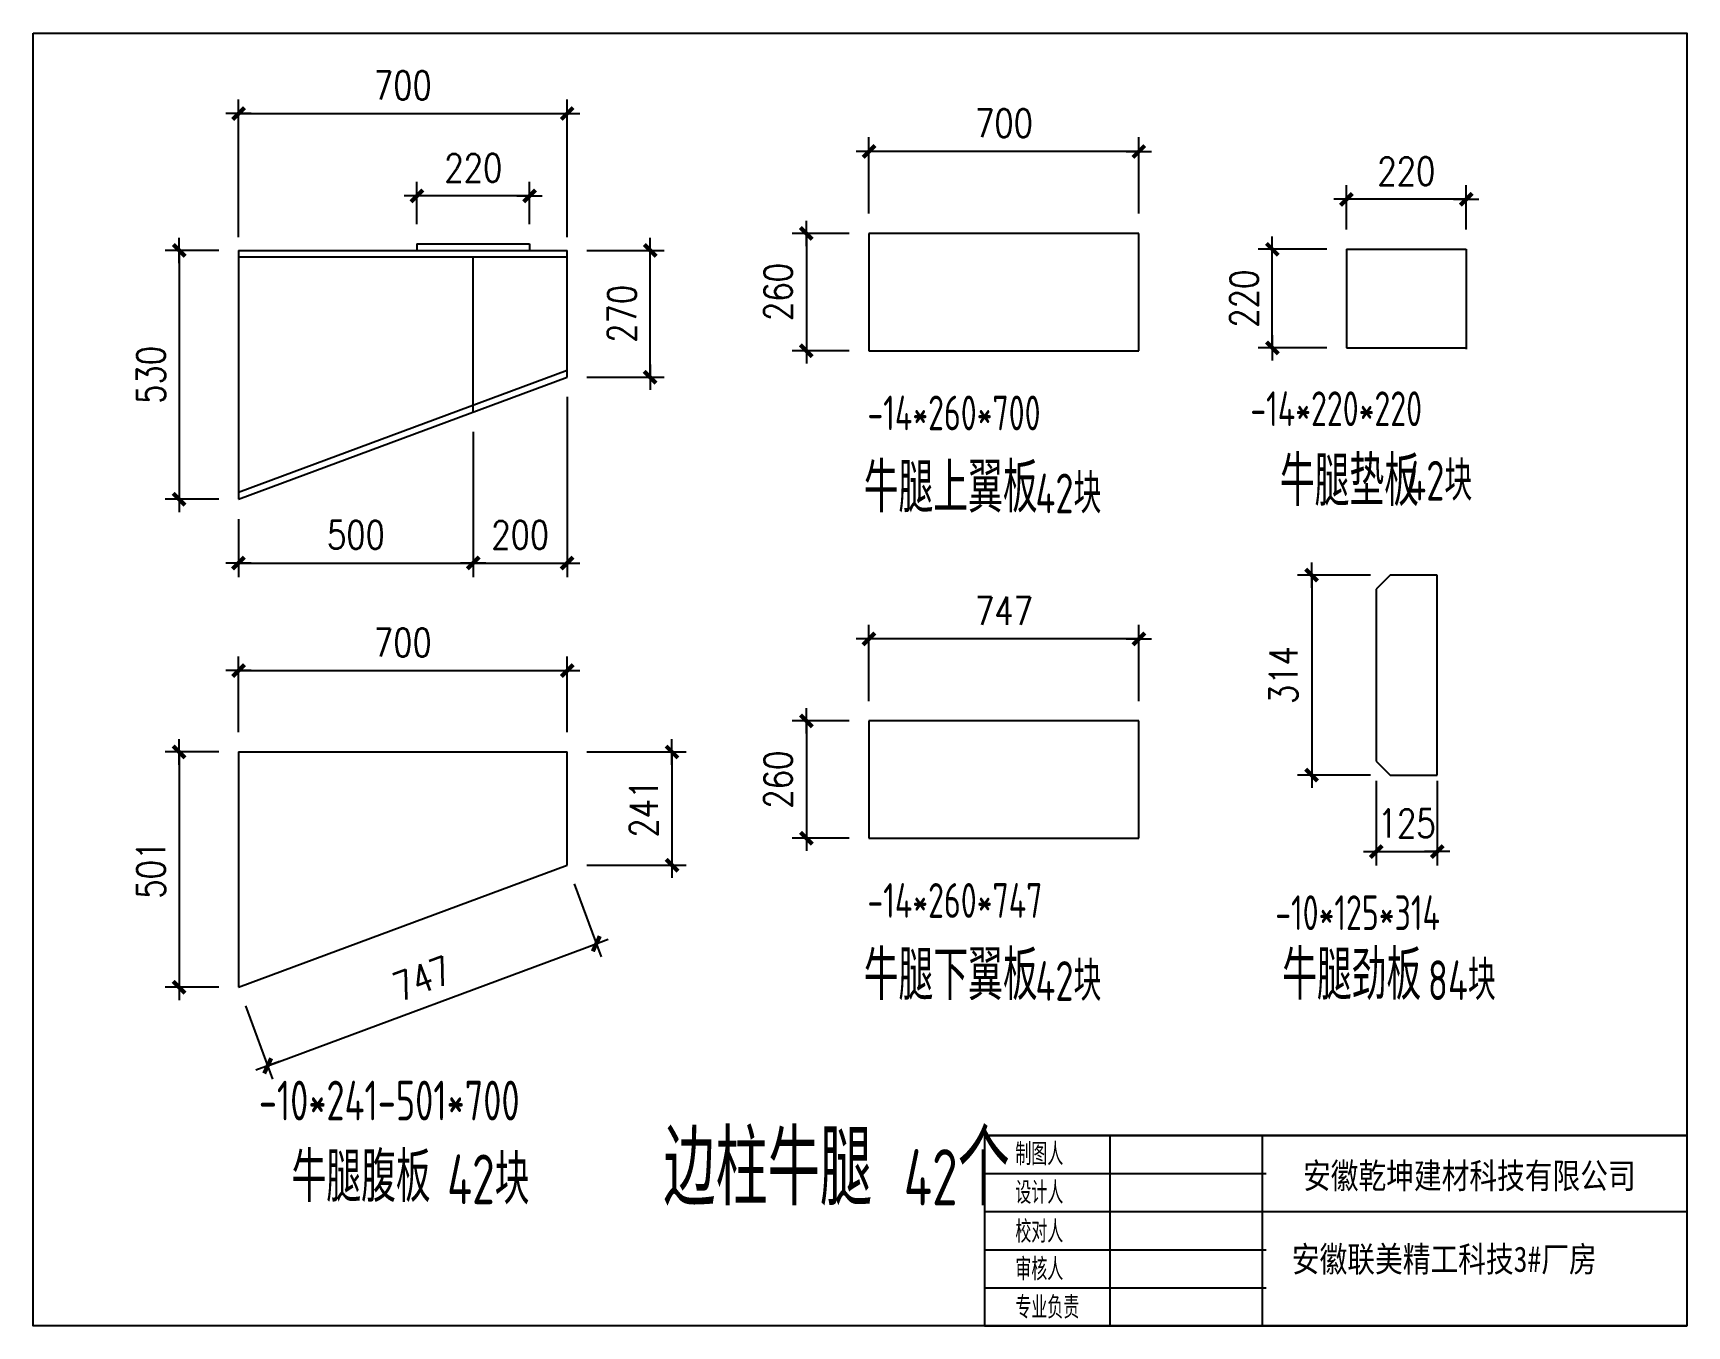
# Model space of a CAD drawing. Header units: millimetres. Extents: x 1471994 to 4527627, y -5186613 to -1927582.
# Drawn here: x 1489274 to 1492797, y -1967668 to -1964915 of the extents above; entities that cross this region are included whole.
import ezdxf

# ---------------------------------------------------------------- set-up
doc = ezdxf.new("R2010")
doc.units = ezdxf.units.MM
doc.header["$LTSCALE"] = 1000
doc.header["$PDMODE"] = 34
doc.styles.add('DIM_FONT', font='simplex.shx', dxfattribs={"width": 0.8, "bigfont": 'hztxt.shx'})
doc.styles.get("Standard").update_dxf_attribs({"font": 'txt', "bigfont": 'gbcbig.shx'})
doc.styles.add('TSSD_Rein', font='Tssdeng.shx', dxfattribs={"width": 0.7, "bigfont": 'hztxt.shx'})
doc.styles.add('图框', font='')
doc.styles.get('图框').set_extended_font_data('SimSun')
doc.dimstyles.new('WGH(1)', dxfattribs={"dimscale": 1.2, "dimtxt": 100, "dimasz": 0.5, "dimexe": 75, "dimexo": 75, "dimgap": 75, "dimtad": 1, "dimdec": 0, "dimzin": 0, "dimdsep": 46, "dimtxsty": 'DIM_FONT', "dimblk1": '_DIMX', "dimblk2": '_DIMX', "dimsah": 1, "dimcen": 0.09, "dimclrd": 3, "dimclre": 3, "dimclrt": 7, "dimadec": 0, "dimazin": 0, "dimtfac": 1, "dimtdec": 0, "dimtix": 1, "dimtmove": 2, "dimatfit": 3, "dimldrblk": '_DIMX', "dimfxl": 1, "dimtolj": 1, "dimtzin": 0, "dimarcsym": 0})

# ---------------------------------------------------------------- blocks, each defined once
blk = doc.blocks.new('_DIMX')
blk.add_line((-150, 0), (150, 0))
at = {"const_width": 50}
blk.add_lwpolyline([(-70, -70), (70, 70)], dxfattribs=at)
blk = doc.blocks.new('*D347')
at = {"color": 3, "lineweight": -2}
for p, q in [((1490211.8, -1965764.1), (1490211.8, -1966073.5)), ((1489711.8, -1965949.8), (1489711.8, -1966073.5)), ((1489711.9, -1966043.5), (1490211.6, -1966043.5))]:
    blk.add_line(p, q, dxfattribs=at)
at = {"layer": 'Defpoints', "color": 0}
for p in [(1490211.8, -1965722.1), (1489711.8, -1965907.8), (1490211.8, -1966043.5)]:
    blk.add_point(p, dxfattribs=at)
at = {"color": 3, "lineweight": -2, "xscale": 0.18, "yscale": 0.18, "zscale": 0.18, "rotation": 180}
blk.add_blockref('_DIMX', (1489711.8, -1966043.5), dxfattribs=at)
at = {"color": 3, "lineweight": -2, "xscale": 0.18, "yscale": 0.18, "zscale": 0.18}
blk.add_blockref('_DIMX', (1490211.8, -1966043.5), dxfattribs=at)
at = {"color": 7, "insert": (1489961.8, -1965983.5), "char_height": 60, "attachment_point": 5, "style": 'DIM_FONT'}
blk.add_mtext('\\A1;500', dxfattribs=at)
blk = doc.blocks.new('*D348')
at = {"color": 3, "lineweight": -2}
for p, q in [((1490411.8, -1965689.8), (1490411.8, -1966073.5)), ((1490211.8, -1965764.1), (1490211.8, -1966073.5)), ((1490211.9, -1966043.5), (1490411.6, -1966043.5))]:
    blk.add_line(p, q, dxfattribs=at)
at = {"layer": 'Defpoints', "color": 0}
for p in [(1490411.8, -1965647.8), (1490211.8, -1965722.1), (1490411.8, -1966043.5)]:
    blk.add_point(p, dxfattribs=at)
at = {"color": 3, "lineweight": -2, "xscale": 0.18, "yscale": 0.18, "zscale": 0.18, "rotation": 180}
blk.add_blockref('_DIMX', (1490211.8, -1966043.5), dxfattribs=at)
at = {"color": 3, "lineweight": -2, "xscale": 0.18, "yscale": 0.18, "zscale": 0.18}
blk.add_blockref('_DIMX', (1490411.8, -1966043.5), dxfattribs=at)
at = {"color": 7, "insert": (1490311.8, -1965983.5), "char_height": 60, "attachment_point": 5, "style": 'DIM_FONT'}
blk.add_mtext('\\A1;200', dxfattribs=at)
blk = doc.blocks.new('*D349')
at = {"color": 3, "lineweight": -2}
for p, q in [((1489669.8, -1965377.8), (1489555.3, -1965377.8)), ((1489585.3, -1965378), (1489585.3, -1965907.7)), ((1489669.8, -1965907.8), (1489555.3, -1965907.8))]:
    blk.add_line(p, q, dxfattribs=at)
at = {"layer": 'Defpoints', "color": 0}
for p in [(1489711.8, -1965377.8), (1489585.3, -1965907.8), (1489711.8, -1965907.8)]:
    blk.add_point(p, dxfattribs=at)
at = {"color": 3, "lineweight": -2, "xscale": 0.18, "yscale": 0.18, "zscale": 0.18}
for p, rotation in [((1489585.3, -1965377.8), 90), ((1489585.3, -1965907.8), 270)]:
    blk.add_blockref('_DIMX', p, dxfattribs=dict(at, rotation=rotation))
at = {"color": 7, "insert": (1489525.3, -1965642.8), "char_height": 60, "attachment_point": 5, "rotation": 90, "style": 'DIM_FONT'}
blk.add_mtext('\\A1;530', dxfattribs=at)
blk = doc.blocks.new('*D350')
at = {"color": 3, "lineweight": -2}
for p, q in [((1489711.8, -1965349.8), (1489711.8, -1965056.3)), ((1490411.8, -1965349.8), (1490411.8, -1965056.3)), ((1489711.9, -1965086.3), (1490411.6, -1965086.3))]:
    blk.add_line(p, q, dxfattribs=at)
at = {"layer": 'Defpoints', "color": 0}
for p in [(1490411.8, -1965086.3), (1489711.8, -1965391.8), (1490411.8, -1965391.8)]:
    blk.add_point(p, dxfattribs=at)
at = {"color": 3, "lineweight": -2, "xscale": 0.18, "yscale": 0.18, "zscale": 0.18, "rotation": 180}
blk.add_blockref('_DIMX', (1489711.8, -1965086.3), dxfattribs=at)
at = {"color": 3, "lineweight": -2, "xscale": 0.18, "yscale": 0.18, "zscale": 0.18}
blk.add_blockref('_DIMX', (1490411.8, -1965086.3), dxfattribs=at)
at = {"color": 7, "insert": (1490061.8, -1965026.3), "char_height": 60, "attachment_point": 5, "style": 'DIM_FONT'}
blk.add_mtext('\\A1;700', dxfattribs=at)
blk = doc.blocks.new('*D351')
at = {"color": 3, "lineweight": -2}
for p, q in [((1490091.8, -1965321.8), (1490091.8, -1965231.9)), ((1490331.8, -1965321.8), (1490331.8, -1965231.9)), ((1490331.6, -1965261.9), (1490091.9, -1965261.9))]:
    blk.add_line(p, q, dxfattribs=at)
at = {"layer": 'Defpoints', "color": 0}
for p in [(1490091.8, -1965261.9), (1490091.8, -1965363.8), (1490331.8, -1965363.8)]:
    blk.add_point(p, dxfattribs=at)
at = {"color": 3, "lineweight": -2, "xscale": 0.18, "yscale": 0.18, "zscale": 0.18, "rotation": 180}
blk.add_blockref('_DIMX', (1490091.8, -1965261.9), dxfattribs=at)
at = {"color": 3, "lineweight": -2, "xscale": 0.18, "yscale": 0.18, "zscale": 0.18}
blk.add_blockref('_DIMX', (1490331.8, -1965261.9), dxfattribs=at)
at = {"color": 7, "insert": (1490211.8, -1965201.9), "char_height": 60, "attachment_point": 5, "style": 'DIM_FONT'}
blk.add_mtext('\\A1;220', dxfattribs=at)
blk = doc.blocks.new('*D353')
at = {"color": 3, "lineweight": -2}
for p, q in [((1492029.8, -1965375.4), (1491883.8, -1965375.4)), ((1491913.8, -1965585.2), (1491913.8, -1965375.5)), ((1492029.8, -1965585.4), (1491883.8, -1965585.4))]:
    blk.add_line(p, q, dxfattribs=at)
at = {"layer": 'Defpoints', "color": 0}
for p in [(1491913.8, -1965375.4), (1492071.8, -1965375.4), (1492071.8, -1965585.4)]:
    blk.add_point(p, dxfattribs=at)
at = {"color": 3, "lineweight": -2, "xscale": 0.18, "yscale": 0.18, "zscale": 0.18}
for p, rotation in [((1491913.8, -1965375.4), 90), ((1491913.8, -1965585.4), 270)]:
    blk.add_blockref('_DIMX', p, dxfattribs=dict(at, rotation=rotation))
at = {"color": 7, "insert": (1491853.8, -1965480.4), "char_height": 60, "attachment_point": 5, "rotation": 90, "style": 'DIM_FONT'}
blk.add_mtext('\\A1;220', dxfattribs=at)
blk = doc.blocks.new('*D354')
at = {"color": 3, "lineweight": -2}
for p, q in [((1492071.8, -1965333.4), (1492071.8, -1965239)), ((1492326.9, -1965333.4), (1492326.9, -1965239)), ((1492326.7, -1965269), (1492072, -1965269))]:
    blk.add_line(p, q, dxfattribs=at)
at = {"layer": 'Defpoints', "color": 0}
for p in [(1492071.8, -1965269), (1492071.8, -1965375.4), (1492326.9, -1965375.4)]:
    blk.add_point(p, dxfattribs=at)
at = {"color": 3, "lineweight": -2, "xscale": 0.18, "yscale": 0.18, "zscale": 0.18, "rotation": 180}
blk.add_blockref('_DIMX', (1492071.8, -1965269), dxfattribs=at)
at = {"color": 3, "lineweight": -2, "xscale": 0.18, "yscale": 0.18, "zscale": 0.18}
blk.add_blockref('_DIMX', (1492326.9, -1965269), dxfattribs=at)
at = {"color": 7, "insert": (1492199.3, -1965209), "char_height": 60, "attachment_point": 5, "style": 'DIM_FONT'}
blk.add_mtext('\\A1;220', dxfattribs=at)
blk = doc.blocks.new('*D352')
at = {"color": 3, "lineweight": -2}
for p, q in [((1492123.2, -1966069), (1491967.7, -1966069)), ((1491997.7, -1966069.2), (1491997.7, -1966494.8)), ((1492123.2, -1966495), (1491967.7, -1966495))]:
    blk.add_line(p, q, dxfattribs=at)
at = {"layer": 'Defpoints', "color": 0}
for p in [(1492165.2, -1966069), (1491997.7, -1966495), (1492165.2, -1966495)]:
    blk.add_point(p, dxfattribs=at)
at = {"color": 3, "lineweight": -2, "xscale": 0.18, "yscale": 0.18, "zscale": 0.18}
for p, rotation in [((1491997.7, -1966069), 90), ((1491997.7, -1966495), 270)]:
    blk.add_blockref('_DIMX', p, dxfattribs=dict(at, rotation=rotation))
at = {"color": 7, "insert": (1491937.7, -1966282), "char_height": 60, "attachment_point": 5, "rotation": 90, "style": 'DIM_FONT'}
blk.add_mtext('\\A1;314', dxfattribs=at)
blk = doc.blocks.new('*D355')
at = {"color": 3, "lineweight": -2}
for p, q in [((1492135.2, -1966507), (1492135.2, -1966687.7)), ((1492265.2, -1966507), (1492265.2, -1966687.7)), ((1492135, -1966657.7), (1492134.8, -1966657.7)), ((1492135.2, -1966657.7), (1492265.2, -1966657.7)), ((1492265.4, -1966657.7), (1492265.6, -1966657.7))]:
    blk.add_line(p, q, dxfattribs=at)
at = {"layer": 'Defpoints', "color": 0}
for p in [(1492135.2, -1966465), (1492265.2, -1966465), (1492265.2, -1966657.7)]:
    blk.add_point(p, dxfattribs=at)
at = {"color": 3, "lineweight": -2, "xscale": 0.18, "yscale": 0.18, "zscale": 0.18}
blk.add_blockref('_DIMX', (1492135.2, -1966657.7), dxfattribs=at)
at = {"color": 3, "lineweight": -2, "xscale": 0.18, "yscale": 0.18, "zscale": 0.18, "rotation": 180}
blk.add_blockref('_DIMX', (1492265.2, -1966657.7), dxfattribs=at)
at = {"color": 7, "insert": (1492200.2, -1966597.7), "char_height": 60, "attachment_point": 5, "style": 'DIM_FONT'}
blk.add_mtext('\\A1;125', dxfattribs=at)
blk = doc.blocks.new('*D356')
at = {"color": 3, "lineweight": -2}
for p, q in [((1491054.7, -1965299.5), (1491054.7, -1965137)), ((1491629.7, -1965299.5), (1491629.7, -1965137)), ((1491629.6, -1965167), (1491054.9, -1965167))]:
    blk.add_line(p, q, dxfattribs=at)
at = {"layer": 'Defpoints', "color": 0}
for p in [(1491054.7, -1965167), (1491054.7, -1965341.5), (1491629.7, -1965341.5)]:
    blk.add_point(p, dxfattribs=at)
at = {"color": 3, "lineweight": -2, "xscale": 0.18, "yscale": 0.18, "zscale": 0.18, "rotation": 180}
blk.add_blockref('_DIMX', (1491054.7, -1965167), dxfattribs=at)
at = {"color": 3, "lineweight": -2, "xscale": 0.18, "yscale": 0.18, "zscale": 0.18}
blk.add_blockref('_DIMX', (1491629.7, -1965167), dxfattribs=at)
at = {"color": 7, "insert": (1491342.2, -1965107), "char_height": 60, "attachment_point": 5, "style": 'DIM_FONT'}
blk.add_mtext('\\A1;700', dxfattribs=at)
blk = doc.blocks.new('*D357')
at = {"color": 3, "lineweight": -2}
for p, q in [((1491012.7, -1965341.5), (1490891.3, -1965341.5)), ((1490921.3, -1965341.6), (1490921.3, -1965591.3)), ((1491012.7, -1965591.5), (1490891.3, -1965591.5))]:
    blk.add_line(p, q, dxfattribs=at)
at = {"layer": 'Defpoints', "color": 0}
for p in [(1491054.7, -1965341.5), (1490921.3, -1965591.5), (1491054.7, -1965591.5)]:
    blk.add_point(p, dxfattribs=at)
at = {"color": 3, "lineweight": -2, "xscale": 0.18, "yscale": 0.18, "zscale": 0.18}
for p, rotation in [((1490921.3, -1965341.5), 90), ((1490921.3, -1965591.5), 270)]:
    blk.add_blockref('_DIMX', p, dxfattribs=dict(at, rotation=rotation))
at = {"color": 7, "insert": (1490861.3, -1965466.5), "char_height": 60, "attachment_point": 5, "rotation": 90, "style": 'DIM_FONT'}
blk.add_mtext('\\A1;260', dxfattribs=at)
blk = doc.blocks.new('*D358')
at = {"color": 3, "lineweight": -2}
for p, q in [((1491054.7, -1966337.6), (1491054.7, -1966175.2)), ((1491629.7, -1966337.6), (1491629.7, -1966175.2)), ((1491629.6, -1966205.2), (1491054.9, -1966205.2))]:
    blk.add_line(p, q, dxfattribs=at)
at = {"layer": 'Defpoints', "color": 0}
for p in [(1491054.7, -1966205.2), (1491054.7, -1966379.6), (1491629.7, -1966379.6)]:
    blk.add_point(p, dxfattribs=at)
at = {"color": 3, "lineweight": -2, "xscale": 0.18, "yscale": 0.18, "zscale": 0.18, "rotation": 180}
blk.add_blockref('_DIMX', (1491054.7, -1966205.2), dxfattribs=at)
at = {"color": 3, "lineweight": -2, "xscale": 0.18, "yscale": 0.18, "zscale": 0.18}
blk.add_blockref('_DIMX', (1491629.7, -1966205.2), dxfattribs=at)
at = {"color": 7, "insert": (1491342.2, -1966145.2), "char_height": 60, "attachment_point": 5, "style": 'DIM_FONT'}
blk.add_mtext('\\A1;747', dxfattribs=at)
blk = doc.blocks.new('*D359')
at = {"color": 3, "lineweight": -2}
for p, q in [((1491012.7, -1966379.6), (1490891.3, -1966379.6)), ((1490921.3, -1966379.8), (1490921.3, -1966629.4)), ((1491012.7, -1966629.6), (1490891.3, -1966629.6))]:
    blk.add_line(p, q, dxfattribs=at)
at = {"layer": 'Defpoints', "color": 0}
for p in [(1491054.7, -1966379.6), (1490921.3, -1966629.6), (1491054.7, -1966629.6)]:
    blk.add_point(p, dxfattribs=at)
at = {"color": 3, "lineweight": -2, "xscale": 0.18, "yscale": 0.18, "zscale": 0.18}
for p, rotation in [((1490921.3, -1966379.6), 90), ((1490921.3, -1966629.6), 270)]:
    blk.add_blockref('_DIMX', p, dxfattribs=dict(at, rotation=rotation))
at = {"color": 7, "insert": (1490861.3, -1966504.6), "char_height": 60, "attachment_point": 5, "rotation": 90, "style": 'DIM_FONT'}
blk.add_mtext('\\A1;260', dxfattribs=at)
blk = doc.blocks.new('*D360')
at = {"color": 3, "lineweight": -2}
for p, q in [((1490453.8, -1965377.8), (1490618.7, -1965377.8)), ((1490588.7, -1965647.7), (1490588.7, -1965378)), ((1490453.8, -1965647.8), (1490618.7, -1965647.8))]:
    blk.add_line(p, q, dxfattribs=at)
at = {"layer": 'Defpoints', "color": 0}
for p in [(1490411.8, -1965377.8), (1490588.7, -1965377.8), (1490411.8, -1965647.8)]:
    blk.add_point(p, dxfattribs=at)
at = {"color": 3, "lineweight": -2, "xscale": 0.18, "yscale": 0.18, "zscale": 0.18}
for p, rotation in [((1490588.7, -1965377.8), 90), ((1490588.7, -1965647.8), 270)]:
    blk.add_blockref('_DIMX', p, dxfattribs=dict(at, rotation=rotation))
at = {"color": 7, "insert": (1490528.7, -1965512.8), "char_height": 60, "attachment_point": 5, "rotation": 90, "style": 'DIM_FONT'}
blk.add_mtext('\\A1;270', dxfattribs=at)
blk = doc.blocks.new('*D361')
at = {"color": 3, "lineweight": -2}
for p, q in [((1489669.8, -1966445.8), (1489555.3, -1966445.8)), ((1489585.3, -1966446), (1489585.3, -1966946.7)), ((1489669.8, -1966946.9), (1489555.3, -1966946.9))]:
    blk.add_line(p, q, dxfattribs=at)
at = {"layer": 'Defpoints', "color": 0}
for p in [(1489711.8, -1966445.8), (1489585.3, -1966946.9), (1489711.8, -1966946.9)]:
    blk.add_point(p, dxfattribs=at)
at = {"color": 3, "lineweight": -2, "xscale": 0.18, "yscale": 0.18, "zscale": 0.18}
for p, rotation in [((1489585.3, -1966445.8), 90), ((1489585.3, -1966946.9), 270)]:
    blk.add_blockref('_DIMX', p, dxfattribs=dict(at, rotation=rotation))
at = {"color": 7, "insert": (1489525.3, -1966696.3), "char_height": 60, "attachment_point": 5, "rotation": 90, "style": 'DIM_FONT'}
blk.add_mtext('\\A1;501', dxfattribs=at)
blk = doc.blocks.new('*D362')
at = {"color": 3, "lineweight": -2}
for p, q in [((1490453.8, -1966445.8), (1490665.1, -1966445.8)), ((1490635.1, -1966446), (1490635.1, -1966686.7)), ((1490453.8, -1966686.9), (1490665.1, -1966686.9))]:
    blk.add_line(p, q, dxfattribs=at)
at = {"layer": 'Defpoints', "color": 0}
for p in [(1490411.8, -1966445.8), (1490411.8, -1966686.9), (1490635.1, -1966686.9)]:
    blk.add_point(p, dxfattribs=at)
at = {"color": 3, "lineweight": -2, "xscale": 0.18, "yscale": 0.18, "zscale": 0.18}
for p, rotation in [((1490635.1, -1966445.8), 90), ((1490635.1, -1966686.9), 270)]:
    blk.add_blockref('_DIMX', p, dxfattribs=dict(at, rotation=rotation))
at = {"color": 7, "insert": (1490575.1, -1966566.3), "char_height": 60, "attachment_point": 5, "rotation": 90, "style": 'DIM_FONT'}
blk.add_mtext('\\A1;241', dxfattribs=at)
blk = doc.blocks.new('*D363')
at = {"color": 3, "lineweight": -2}
for p, q in [((1489711.8, -1966403.8), (1489711.8, -1966242.6)), ((1490411.8, -1966403.8), (1490411.8, -1966242.6)), ((1489711.9, -1966272.6), (1490411.6, -1966272.6))]:
    blk.add_line(p, q, dxfattribs=at)
at = {"layer": 'Defpoints', "color": 0}
for p in [(1490411.8, -1966272.6), (1489711.8, -1966445.8), (1490411.8, -1966445.8)]:
    blk.add_point(p, dxfattribs=at)
at = {"color": 3, "lineweight": -2, "xscale": 0.18, "yscale": 0.18, "zscale": 0.18, "rotation": 180}
blk.add_blockref('_DIMX', (1489711.8, -1966272.6), dxfattribs=at)
at = {"color": 3, "lineweight": -2, "xscale": 0.18, "yscale": 0.18, "zscale": 0.18}
blk.add_blockref('_DIMX', (1490411.8, -1966272.6), dxfattribs=at)
at = {"color": 7, "insert": (1490061.8, -1966212.6), "char_height": 60, "attachment_point": 5, "style": 'DIM_FONT'}
blk.add_mtext('\\A1;700', dxfattribs=at)
blk = doc.blocks.new('*D364')
at = {"color": 3, "lineweight": -2}
for p, q in [((1490426.4, -1966726.2), (1490484.3, -1966882.2)), ((1489774, -1967114.1), (1490473.7, -1966854.2)), ((1489726.4, -1966986.2), (1489784.3, -1967142.2))]:
    blk.add_line(p, q, dxfattribs=at)
at = {"layer": 'Defpoints', "color": 0}
for p in [(1490411.8, -1966686.9), (1490473.9, -1966854.1), (1489711.8, -1966946.9)]:
    blk.add_point(p, dxfattribs=at)
at = {"color": 3, "lineweight": -2, "xscale": 0.18, "yscale": 0.18, "zscale": 0.18}
for p, rotation in [((1490473.9, -1966854.1), 20.37643521381964), ((1489773.9, -1967114.1), 200.3764352138197)]:
    blk.add_blockref('_DIMX', p, dxfattribs=dict(at, rotation=rotation))
at = {"color": 7, "insert": (1490103, -1966927.9), "char_height": 60, "attachment_point": 5, "rotation": 20.3764, "style": 'DIM_FONT'}
blk.add_mtext('\\A1;747', dxfattribs=at)

msp = doc.modelspace()

# ---------------------------------------------------------------- linework, layer by layer
for p, q in [((1490091.8, -1965363.8), (1490331.8, -1965363.8)), ((1490091.8, -1965363.8), (1490091.8, -1965377.8)), ((1490331.8, -1965363.8), (1490331.8, -1965377.8)), ((1491054.7, -1965341.5), (1491054.7, -1965591.5)), ((1491629.7, -1965341.5), (1491054.7, -1965341.5)), ((1491629.7, -1965591.5), (1491629.7, -1965341.5)), ((1489711.8, -1965377.8), (1490411.8, -1965377.8)), ((1489711.8, -1965377.8), (1489711.8, -1965907.8)), ((1489711.8, -1965391.8), (1490411.8, -1965391.8)), ((1490211.8, -1965722.1), (1490211.8, -1965391.8)), ((1490411.8, -1965647.8), (1490411.8, -1965377.8)), ((1492071.8, -1965375.4), (1492071.8, -1965585.4)), ((1492071.8, -1965375.4), (1492326.9, -1965375.4)), ((1492326.9, -1965375.4), (1492326.9, -1965587.8)), ((1491054.7, -1965591.5), (1491629.7, -1965591.5)), ((1492071.8, -1965585.4), (1492326.9, -1965585.4)), ((1489711.8, -1965892.9), (1490411.8, -1965632.9)), ((1489711.8, -1965907.8), (1490411.8, -1965647.8)), ((1492165.2, -1966069), (1492135.2, -1966099)), ((1492265.2, -1966069), (1492165.2, -1966069)), ((1492265.2, -1966495), (1492265.2, -1966069)), ((1492135.2, -1966099), (1492135.2, -1966465)), ((1491054.7, -1966379.6), (1491054.7, -1966629.6)), ((1491629.7, -1966379.6), (1491054.7, -1966379.6)), ((1491629.7, -1966629.6), (1491629.7, -1966379.6)), ((1489711.8, -1966445.8), (1490411.8, -1966445.8)), ((1489711.8, -1966445.8), (1489711.8, -1966946.9)), ((1490411.8, -1966686.9), (1490411.8, -1966445.8)), ((1492135.2, -1966465), (1492165.2, -1966495)), ((1492165.2, -1966495), (1492265.2, -1966495)), ((1491054.7, -1966629.6), (1491629.7, -1966629.6)), ((1489711.8, -1966946.9), (1490411.8, -1966686.9)), ((1492797, -1967262.1), (1491300.8, -1967262.1)), ((1491300.8, -1967262.1), (1491300.8, -1967667.9)), ((1491300.8, -1967262.1), (1492797, -1967262.1)), ((1491300.8, -1967262.1), (1491300.8, -1967667.9)), ((1491300.8, -1967262.1), (1492797, -1967262.1)), ((1491567.9, -1967262.1), (1491567.9, -1967667.9)), ((1491567.9, -1967262.1), (1491567.9, -1967667.9)), ((1491576.7, -1967262.1), (1492797, -1967262.1)), ((1491576.7, -1967262.1), (1492797, -1967262.1)), ((1491576.7, -1967262.1), (1492797, -1967262.1)), ((1491576.7, -1967262.1), (1492797, -1967262.1)), ((1491893.2, -1967667.9), (1491893.2, -1967262.1)), ((1492797, -1967262.1), (1492797, -1967667.9)), ((1491300.8, -1967343.2), (1491901, -1967343.2)), ((1491300.8, -1967343.2), (1491901, -1967343.2)), ((1491300.8, -1967424.4), (1492797, -1967424.4)), ((1491300.8, -1967424.4), (1492797, -1967424.4)), ((1491300.8, -1967505.6), (1491901, -1967505.6)), ((1491300.8, -1967505.6), (1491901, -1967505.6)), ((1491300.8, -1967586.7), (1491901, -1967586.7)), ((1491300.8, -1967586.7), (1491901, -1967586.7)), ((1491300.8, -1967667.9), (1491901, -1967667.9)), ((1491300.8, -1967667.9), (1492797, -1967667.9))]:
    msp.add_line(p, q)
msp.add_lwpolyline([(1489274.2, -1964915), (1492797, -1964915), (1492797, -1967667.9), (1489274.2, -1967667.9)], close=True)

# ---------------------------------------------------------------- texts
for s, height, style, width, p in [('牛腿上翼板', 105.84, 'TSSD_Rein', 0.7, (1491043.5, -1965935.9)), ('牛腿垫板', 105.84, 'TSSD_Rein', 0.7, (1491929.9, -1965922)), ('牛腿下翼板', 105.84, 'TSSD_Rein', 0.7, (1491043.5, -1966974.1)), ('牛腿劲板', 105.84, 'TSSD_Rein', 0.7, (1491934.8, -1966973.6)), ('牛腿腹板', 105.84, 'TSSD_Rein', 0.7, (1489824.7, -1967403.8)), ('安徽乾坤建材科技有限公司         ', 54.103, '图框', 0.8, (1491979.4, -1967375.2)), ('安徽乾坤建材科技有限公司         ', 54.103, '图框', 0.8, (1491979.4, -1967375.2))]:
    msp.add_text(s, height=height, dxfattribs=dict(style=style, width=width)).set_placement(p)
at = {"attachment_point": 1, "style": 'TSSD_Rein'}
for s, insert, char_height, width in [('-14*220*220', (1491867.1, -1965677.9), 74.088, 481.952), ('-14*260*700', (1491051.4, -1965686.8), 74.088, 481.952), ('42块', (1492199.3, -1965825.9), 84.67, 550.803), ('42块', (1491409.3, -1965853), 84.67, 550.803), ('-14*260*747', (1491051.4, -1966724.9), 74.088, 481.952), ('-10*125*314', (1491920.1, -1966751), 74.088, 481.952), ('84块', (1492245.3, -1966889.5), 84.67, 550.803), ('42块', (1491409.3, -1966891.1), 84.67, 550.803), ('-10*241-501*700', (1489755.1, -1967145.7), 84.672, 550.803), ('42块', (1490156.1, -1967302.8), 105.84, 688.503)]:
    msp.add_mtext(s, dxfattribs=dict(at, insert=insert, char_height=char_height, width=width))
at = {"insert": (1490616.7, -1967252.7), "char_height": 158.76, "attachment_point": 1, "style": 'TSSD_Rein'}
msp.add_mtext_dynamic_manual_height_columns('边柱牛腿 {\\H0.7559x;42}个', width=1506.743, gutter_width=12.5, heights=[336], dxfattribs=at)
for tag, p in [('制图人', (1491366.5, -1967325.8)), ('制图人', (1491366.5, -1967325.8)), ('设计人', (1491366.5, -1967407.9)), ('设计人', (1491366.5, -1967407.9)), ('校对人', (1491366.5, -1967490.7)), ('校对人', (1491366.5, -1967490.7)), ('审核人', (1491366.5, -1967570.8)), ('审核人', (1491366.5, -1967570.8)), ('专业负责', (1491366.5, -1967652.2)), ('专业负责', (1491366.5, -1967652.2))]:
    msp.add_attdef(tag, p, '', height=47.3)
at = {"style": '图框', "width": 0.8}
msp.add_attdef('安徽联美精工科技3#厂房', (1491955.6, -1967552.8), '宣城市博远顺达', height=54.1, dxfattribs=at)

# ---------------------------------------------------------------- dimensions: what is measured, and where the dimension line sits
for base, p1, p2, picture, middle in [((1490411.8, -1965086.3), (1489711.8, -1965391.8), (1490411.8, -1965391.8), '*D350', (1490061.8, -1965026.3)), ((1490411.8, -1966043.5), (1490211.8, -1965722.1), (1490411.8, -1965647.8), '*D348', (1490311.8, -1965983.5)), ((1490211.8, -1966043.5), (1489711.8, -1965907.8), (1490211.8, -1965722.1), '*D347', (1489961.8, -1965983.5)), ((1490411.8, -1966272.6), (1489711.8, -1966445.8), (1490411.8, -1966445.8), '*D363', (1490061.8, -1966212.6))]:
    dim = msp.add_linear_dim(base=base, p1=p1, p2=p2, dimstyle='WGH(1)', override={"dimtxt": 50, "dimasz": 0.15, "dimexe": 25, "dimexo": 35, "dimgap": 25})
    dim.commit()
    dim.dimension.update_dxf_attribs({"geometry": picture, "text_midpoint": middle})
for base, p1, p2, text, picture, middle in [((1491054.7, -1965167), (1491629.7, -1965341.5), (1491054.7, -1965341.5), '700', '*D356', (1491342.2, -1965107)), ((1490091.8, -1965261.9), (1490331.8, -1965363.8), (1490091.8, -1965363.8), '220', '*D351', (1490211.8, -1965201.9)), ((1492071.8, -1965269), (1492326.9, -1965375.4), (1492071.8, -1965375.4), '220', '*D354', (1492199.3, -1965209)), ((1491054.7, -1966205.2), (1491629.7, -1966379.6), (1491054.7, -1966379.6), '747', '*D358', (1491342.2, -1966145.2)), ((1492265.2, -1966657.7), (1492135.2, -1966465), (1492265.2, -1966465), '125', '*D355', (1492200.2, -1966597.7))]:
    dim = msp.add_linear_dim(base=base, p1=p1, p2=p2, text=text, dimstyle='WGH(1)', override={"dimtxt": 50, "dimasz": 0.15, "dimexe": 25, "dimexo": 35, "dimgap": 25})
    dim.commit()
    dim.dimension.update_dxf_attribs({"geometry": picture, "text_midpoint": middle})
for base, p1, p2, text, picture, middle in [((1490921.3, -1965591.5), (1491054.7, -1965341.5), (1491054.7, -1965591.5), '260', '*D357', (1490861.3, -1965466.5)), ((1491913.8, -1965375.4), (1492071.8, -1965585.4), (1492071.8, -1965375.4), '220', '*D353', (1491853.8, -1965480.4)), ((1491997.7, -1966495), (1492165.2, -1966069), (1492165.2, -1966495), '314', '*D352', (1491937.7, -1966282)), ((1490921.3, -1966629.6), (1491054.7, -1966379.6), (1491054.7, -1966629.6), '260', '*D359', (1490861.3, -1966504.6))]:
    dim = msp.add_linear_dim(base=base, p1=p1, p2=p2, angle=90, text=text, dimstyle='WGH(1)', override={"dimtxt": 50, "dimasz": 0.15, "dimexe": 25, "dimexo": 35, "dimgap": 25})
    dim.commit()
    dim.dimension.update_dxf_attribs({"geometry": picture, "text_midpoint": middle})
for base, p1, p2, picture, middle in [((1489585.3, -1965907.8), (1489711.8, -1965377.8), (1489711.8, -1965907.8), '*D349', (1489525.3, -1965642.8)), ((1490588.7, -1965377.8), (1490411.8, -1965647.8), (1490411.8, -1965377.8), '*D360', (1490528.7, -1965512.8)), ((1489585.3, -1966946.9), (1489711.8, -1966445.8), (1489711.8, -1966946.9), '*D361', (1489525.3, -1966696.3)), ((1490635.1, -1966686.9), (1490411.8, -1966445.8), (1490411.8, -1966686.9), '*D362', (1490575.1, -1966566.3))]:
    dim = msp.add_linear_dim(base=base, p1=p1, p2=p2, angle=90, dimstyle='WGH(1)', override={"dimtxt": 50, "dimasz": 0.15, "dimexe": 25, "dimexo": 35, "dimgap": 25})
    dim.commit()
    dim.dimension.update_dxf_attribs({"geometry": picture, "text_midpoint": middle})
dim = msp.add_aligned_dim(p1=(1489711.8, -1966946.9), p2=(1490411.8, -1966686.9), distance=-178.4, dimstyle='WGH(1)', override={"dimtxt": 50, "dimasz": 0.15, "dimexe": 25, "dimexo": 35, "dimgap": 25})
dim.commit()
dim.dimension.update_dxf_attribs({"geometry": '*D364', "text_midpoint": (1490103, -1966927.9)})

doc.saveas('drawing.dxf')
